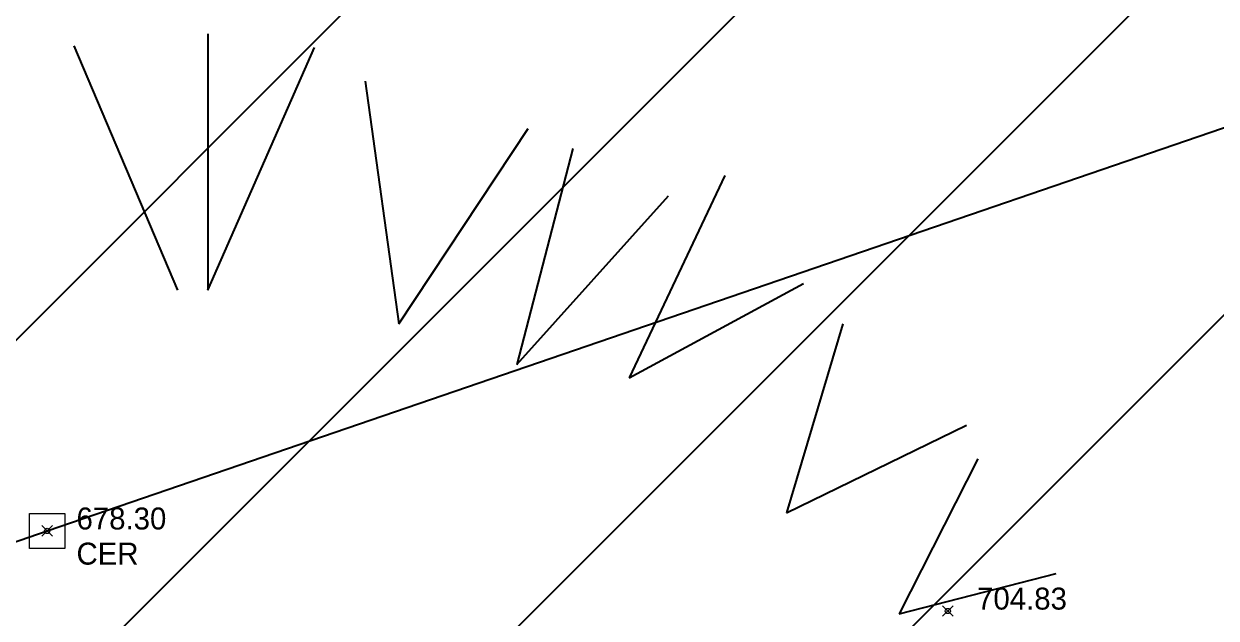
# Model space of a CAD drawing. Extents: x 350769 to 354978, y 6304672 to 6307963.
# Drawn here: x 352467.39 to 352474.18, y 6305741.29 to 6305744.68 of the extents above; entities that cross this region are included whole.
import ezdxf

# ---------------------------------------------------------------- set-up
doc = ezdxf.new("R2010")
doc.units = 0
doc.header["$PDMODE"] = 35
doc.header["$PDSIZE"] = 0.03
doc.linetypes.add('CONTINUOS', pattern=[0])
doc.linetypes.add('DASHDOT', pattern=[1, 0.5, -0.25, 0, -0.25])
doc.layers.get('0').update_dxf_attribs({"linetype": 'CONTINUOUS'})
doc.layers.get('Defpoints').update_dxf_attribs({"linetype": 'CONTINUOUS'})
for name, color, linetype in [('02_Geo ext_Acotamiento', 7, 'CONTINUOUS'), ('03_S2_Pav ext_Borde vereda', 7, 'CONTINUOUS'), ('1-CERCO', 252, 'CERCO_LINE'), ('C-TINN', 5, 'CONTINUOUS'), ('Paisajismo', 253, 'CONTINUOUS'), ('V-NODE-TEXT DIC 2012', 31, 'CONTINUOUS')]:
    doc.layers.add(name, color=color, linetype=linetype)
doc.layers.add('0_ASD_LINEA OFICIAL', color=253, linetype='DASHDOT', lineweight=20)
doc.layers.add('0_ASD_TOPOGRAFIA_ELEMENTOS', color=9, linetype='CONTINUOS', lineweight=5, true_color=0xbdbdbd)
doc.styles.add('ROMANS', font='romans.shx', dxfattribs={"width": 0.65})
doc.linetypes.add('CERCO_LINE', pattern='A,0.5,-0.2,[" X ",STANDARD,S=0.1,R=0,X=-0.1,Y=-0.05],-0.25', length=0.95)
doc.dimstyles.new('Principal', dxfattribs={"dimscale": 0, "dimtxt": 2, "dimasz": 2, "dimexe": 1, "dimexo": 1, "dimtad": 1, "dimrnd": 0.05, "dimzin": 1, "dimtxsty": 'ROMANS', "dimcen": 2.5, "dimclrt": 2, "dimaunit": 2, "dimadec": 0, "dimazin": 0, "dimtfac": 1, "dimtmove": 0, "dimatfit": 3, "dimfxl": 1, "dimfxlon": 1, "dimarcsym": 0})

# ---------------------------------------------------------------- blocks, each defined once
blk = doc.blocks.new('*D1236')
at = {"layer": '02_Geo ext_Acotamiento', "color": 0, "lineweight": -2, "transparency": 16777216}
blk.add_line((352474.0451364769, 6305972.496012908), (352473.118785715, 6305978.179346178), dxfattribs=at)
at = {"layer": '02_Geo ext_Acotamiento', "color": 0, "transparency": 16777216}
blk.add_solid([(352473.2832816129, 6305978.206158067), (352472.954289817, 6305978.152534289), (352472.9579143815, 6305979.166321564)], dxfattribs=at)
at = {"layer": 'Defpoints', "color": 0, "transparency": 16777216}
for p in [(352472.9579143815, 6305979.166321564), (352596.0415848349, 6305224.025236828)]:
    blk.add_point(p, dxfattribs=at)
at = {"layer": '02_Geo ext_Acotamiento', "color": 2, "transparency": 16777216, "insert": (352474.5820595946, 6305974.84452452), "char_height": 1, "attachment_point": 5, "rotation": 279.2574751368675, "style": 'ROMANS'}
blk.add_mtext('R765,10', dxfattribs=at)
blk = doc.blocks.new('A$C27410629')
at = {"true_color": 0x136734, "transparency": 33554559}
h = blk.add_hatch(dxfattribs=at)
h.set_pattern_fill('ANSI31', color=116, scale=0.5)
h.set_pattern_definition([(45, (-8759.562515186517, -519.1035735587502), (-1.122532015133644, 1.122532015133644), [])])
h.paths.add_polyline_path([(137.5068959888558, 1252.464406617455, 0.1176268807227723), (109.8147584422568, 1254.193915082658, 0.0669245107500281), (94.44469839795602, 1249.334472017372, 0.3153492887079504), (64.30173641118381, 1196.270282113329, 0.0226826871159959), (65.7292635223912, 1185.310127003227), (112.3603922077091, 1218.953454515778), (153.4782689701005, 1161.962272479494), (172.1053089193083, 1139.480769404351), (187.9579650288579, 1141.807885415954), (193.565073162812, 1120.465553675225), (224.197974734232, 1050.129297271156), (250.6203797236194, 989.4787086543838), (268.1526288855184, 972.7353945672494, 7.2547007156e-06), (291.4898137452492, 983.2987389690225), (238.1945199318034, 1105.633967029937), (205.2934048173047, 1181.112163638985), (177.0531538182076, 1197.651557407602)])
at = {"layer": '0_ASD_LINEA OFICIAL', "ltscale": 8, "const_width": 0.5}
blk.add_lwpolyline([(250.6203797236194, 989.4787086543838), (268.1526288854875, 972.7353945673531, 7.2547007157e-06), (291.4898137452146, 983.2987389692971), (291.4898137452146, 983.2987389692971), (238.1945199318034, 1105.633967029937), (205.2934048173047, 1181.112163638985), (177.0531538182076, 1197.651557407602), (137.6146324061954, 1252.315079214)], format="xyb", dxfattribs=at)
blk = doc.blocks.new('1.0 - LO RECABARREN LOTEO PARQUE - VEGETACION EXISTENTE ETAPA MUNICIPAL__2024')
at = {"layer": 'Paisajismo'}
for p, q in [((352468.4399683992, 6305744.618060843), (352468.4399683992, 6305743.159054515)), ((352468.2687057914, 6305743.160202461), (352467.6796502231, 6305744.550299396)), ((352468.4399683992, 6305743.159054515), (352469.0476054152, 6305744.541130202)), ((352469.3352574338, 6305744.349138081), (352469.5275829113, 6305742.967062393)), ((352469.5275829113, 6305742.967062393), (352470.2628794472, 6305744.080215319)), ((352470.5187559521, 6305743.965153839), (352470.1993284198, 6305742.736939433)), ((352471.3828269381, 6305743.811961519), (352470.8387409495, 6305742.660008792)), ((352470.1993284198, 6305742.736939433), (352471.0628419408, 6305743.696900039)), ((352470.8387409495, 6305742.660008792), (352471.8304714554, 6305743.197854316)), ((352472.0545724466, 6305742.967062393), (352471.7345874493, 6305741.89270927)), ((352471.7345874493, 6305741.89270927), (352472.7580934689, 6305742.391754992)), ((352472.8222019614, 6305742.199762871), (352472.3745574441, 6305741.316732907)), ((352472.3745574441, 6305741.316732907), (352473.2698464787, 6305741.546855867))]:
    blk.add_line(p, q, dxfattribs=at)
blk = doc.blocks.new('TOPOGRAFIA')
at = {"layer": '1-CERCO', "color": 9, "lineweight": 0, "true_color": 0xbdbdbd, "flags": 128}
for points in [[(390467.526, 6302741.789), (390478.514, 6302745.557)], [(390458.845, 6302738.79), (390467.526, 6302741.789)]]:
    blk.add_lwpolyline(points, dxfattribs=at)
at = {"layer": 'C-TINN', "color": 9, "linetype": 'Continuous', "lineweight": 0, "true_color": 0xbdbdbd, "elevation": 678.304}
blk.add_lwpolyline([(390467.4260000001, 6302741.689), (390467.4260000001, 6302741.889), (390467.626, 6302741.889), (390467.626, 6302741.689), (390467.4260000001, 6302741.689)], dxfattribs=at)
at = {"layer": 'C-TINN', "color": 9, "linetype": 'Continuous', "lineweight": 0, "true_color": 0xbdbdbd}
blk.add_point((390467.526, 6302741.789, 678.304), dxfattribs=at)
at = {"layer": 'V-NODE-TEXT DIC 2012', "color": 9, "lineweight": 0, "true_color": 0xbdbdbd}
for p in [(390467.526, 6302741.789), (390472.652, 6302741.333)]:
    blk.add_point(p, dxfattribs=at)
for s, p in [('678.30', (390467.6927893219, 6302741.797210678)), ('CER', (390467.6927893219, 6302741.597210678)), ('704.83', (390472.8187893219, 6302741.341210677))]:
    blk.add_text(s, height=0.125, dxfattribs=at).set_placement(p)

msp = doc.modelspace()

# ---------------------------------------------------------------- linework, layer by layer
at = {"layer": '1-CERCO', "ltscale": 6, "flags": 128}
for points in [[(352467.526, 6305741.789), (352478.514, 6305745.557)], [(352458.845, 6305738.79), (352467.526, 6305741.789)]]:
    msp.add_lwpolyline(points, dxfattribs=at)

# ---------------------------------------------------------------- block references
at = {"layer": '03_S2_Pav ext_Borde vereda', "linetype": 'Continuous'}
msp.add_blockref('A$C27410629', (352203.9623478023, 6304761.713605438), dxfattribs=at)
at = {"layer": 'Paisajismo'}
msp.add_blockref('1.0 - LO RECABARREN LOTEO PARQUE - VEGETACION EXISTENTE ETAPA MUNICIPAL__2024', (0, 0), dxfattribs=at)

# ---------------------------------------------------------------- dimensions: what is measured, and where the dimension line sits
at = {"layer": '02_Geo ext_Acotamiento'}
dim = msp.add_radius_dim(center=(352596.0415848349, 6305224.025236828), mpoint=(352472.9579143815, 6305979.166321564), dimstyle='Principal', override={"dimscale": 0, "dimaunit": 0, "dimfxl": 0.22, "dimarcsym": 1}, dxfattribs=at)
dim.commit()
dim.dimension.update_dxf_attribs({"geometry": '*D1236', "text_midpoint": (352473.686144437, 6305974.698495483), "dimtype": 164})

# ---------------------------------------------------------------- next in the draw order: block references
at = {"layer": '0_ASD_TOPOGRAFIA_ELEMENTOS', "color": 30, "true_color": 0xf26507}
msp.add_blockref('TOPOGRAFIA', (-38000, 3000), dxfattribs=at)

doc.saveas('drawing.dxf')
